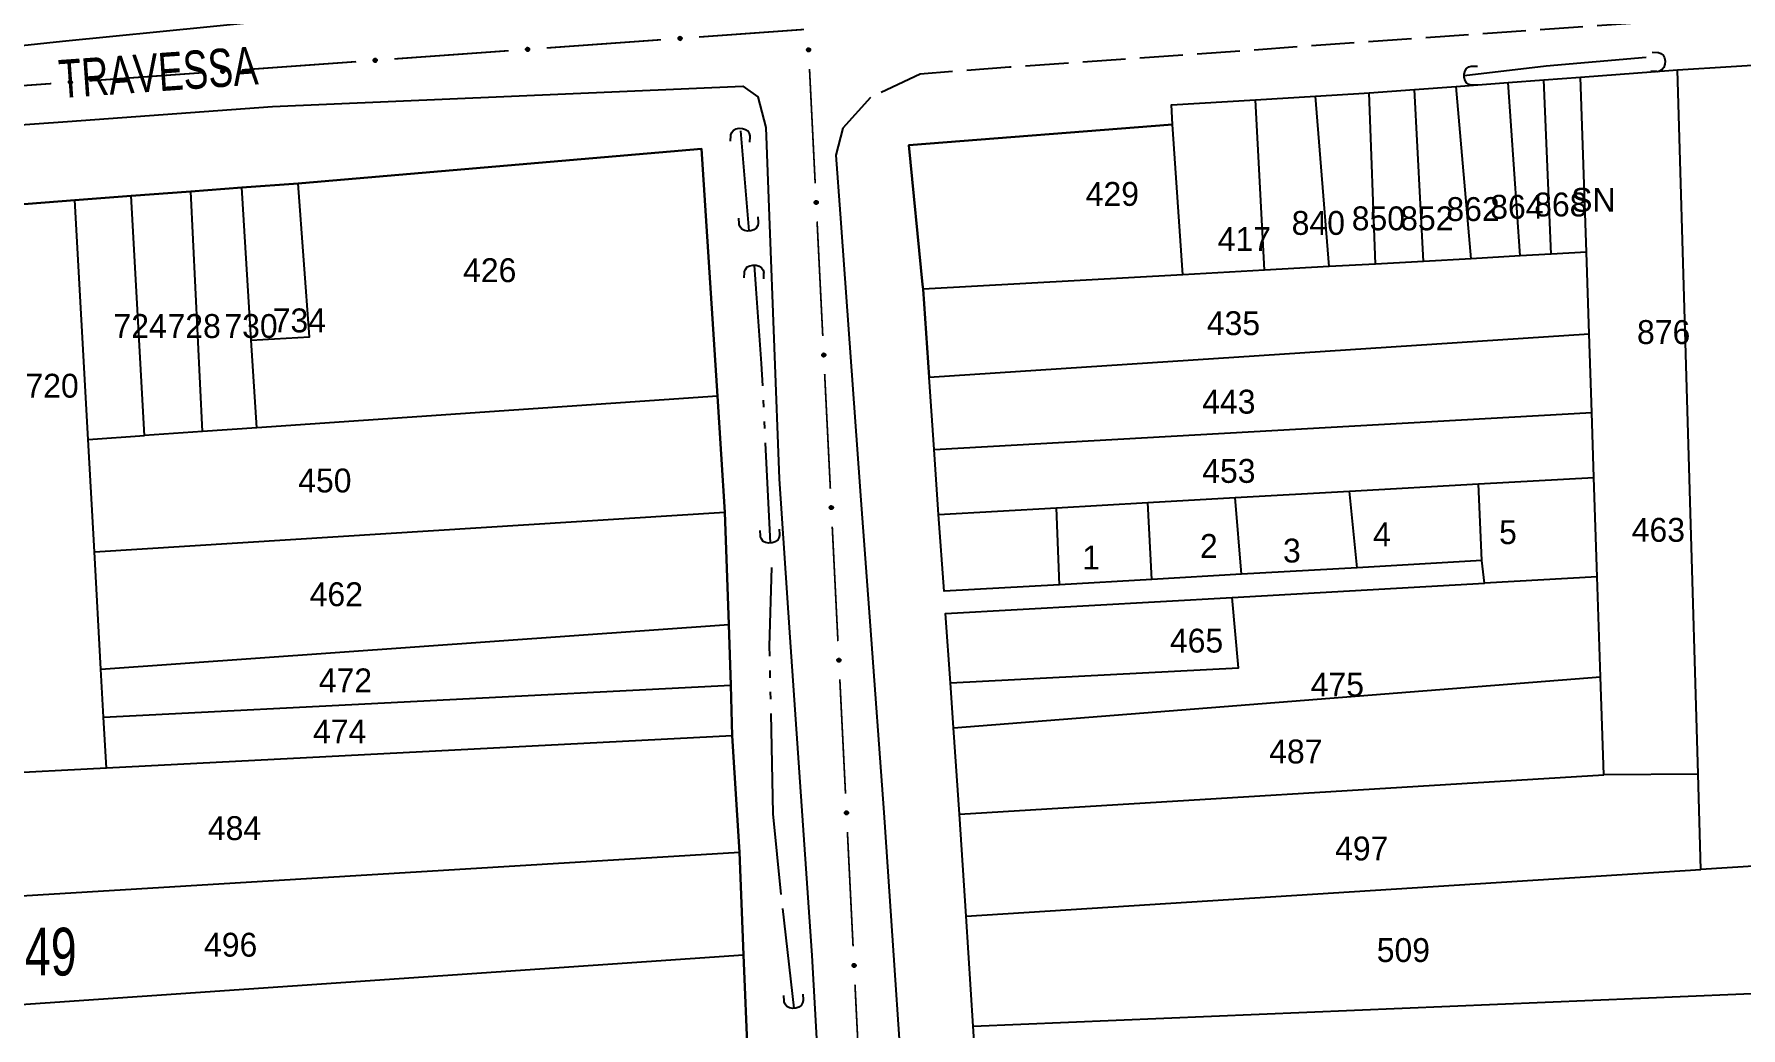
# Model space of a CAD drawing. Extents: x 201053 to 202535, y 4855063 to 4857394.
# Drawn here: x 201991.5 to 202170.2, y 4856616.6 to 4856720.6 of the extents above; entities that cross this region are included whole.
import ezdxf
from ezdxf.enums import TextEntityAlignment as Align

# ---------------------------------------------------------------- set-up
doc = ezdxf.new("R2010")
doc.units = 0
doc.header["$LTSCALE"] = 1.5
doc.header["$MEASUREMENT"] = 0
doc.linetypes.add('TRACO_05', pattern=[11, 7, -1, 0.5, -1, 0.5, -1])
doc.linetypes.add('TRACO_11', pattern=[8, 3, -1, 3, -1])
for name, color, linetype in [('CD_MALHA_LOTES', 7, 'CONTINUOUS'), ('CD_TXT_QUADRA', 2, 'CONTINUOUS'), ('HD-VALAS-DRENOS', 170, 'CONTINUOUS'), ('RU-QUADRA', 210, 'CONTINUOUS'), ('SV-BUEIRO-VALA', 7, 'CONTINUOUS'), ('SV-EIXO-RUA-PAV', 20, 'CONTINUOUS'), ('SV-RUA-PAVIM', 7, 'CONTINUOUS'), ('SV-TXT-RUA-PAV', 7, 'CONTINUOUS'), ('Th_NmrPort', 7, 'CONTINUOUS')]:
    doc.layers.add(name, color=color, linetype=linetype)
doc.styles.add('ARIAL', font='ARIAL.SHX')

# ---------------------------------------------------------------- blocks, each defined once
blk = doc.blocks.new('COD120', base_point=(202246.23, 4857300.32))
at = {"layer": 'SV-BUEIRO-VALA'}
blk.add_lwpolyline([(202245.23, 4857298.92), (202245.23, 4857299.503333), (202245.23, 4857299.590833), (202245.313333, 4857299.824167), (202245.48, 4857300.086667), (202245.73, 4857300.2325), (202246.063333, 4857300.32), (202246.396667, 4857300.32), (202246.73, 4857300.2325), (202246.98, 4857300.086667), (202247.146667, 4857299.824167), (202247.23, 4857299.590833), (202247.23, 4857299.503333), (202247.23, 4857298.92)], dxfattribs=at)

msp = doc.modelspace()

# ---------------------------------------------------------------- linework, layer by layer
at = {"layer": 'CD_MALHA_LOTES', "linetype": 'Continuous', "flags": 128}
for points in [[(202163.54, 4856716.87), (202174.76, 4856717.57)], [(202145.8, 4856715.55), (202149.54, 4856715.83)], [(202149.54, 4856715.83), (202153.38, 4856716.12)], [(202150.3, 4856697.58), (202149.54, 4856715.83)], [(202153.38, 4856716.12), (202163.06, 4856716.84), (202163.54, 4856716.87)], [(202153.99, 4856697.79), (202153.38, 4856716.12)], [(202165.68, 4856643.14), (202163.54, 4856716.87)], [(202119.33, 4856713.74), (202125.63, 4856714.12)], [(202125.63, 4856714.12), (202130.73, 4856714.43), (202131.26, 4856714.47)], [(202127.07, 4856696.28), (202125.63, 4856714.12)], [(202131.26, 4856714.47), (202135.98, 4856714.82)], [(202131.92, 4856696.55), (202131.26, 4856714.47)], [(202135.98, 4856714.82), (202140.34, 4856715.15)], [(202136.93, 4856696.83), (202135.98, 4856714.82)], [(202140.34, 4856715.15), (202145.8, 4856715.55)], [(202141.91, 4856697.11), (202140.34, 4856715.15)], [(202147.05, 4856697.4), (202145.8, 4856715.55)], [(202110.66, 4856711.16), (202110.54, 4856713.22), (202119.33, 4856713.74)], [(202120.3, 4856695.91), (202119.33, 4856713.74)], [(202110.66, 4856711.16), (202083.04, 4856708.99), (202084.49, 4856694.42), (202084.53, 4856693.91)], [(202111.72, 4856695.43), (202110.66, 4856711.16)], [(202019.1, 4856705), (202019.5, 4856705.03), (202061.35, 4856708.61), (202063, 4856682.7)], [(202013.21, 4856704.55), (202019.1, 4856705)], [(202014.2, 4856688.59), (202020.31, 4856688.93), (202019.1, 4856705)], [(201983.67, 4856702.31), (201995.74, 4856703.23)], [(201995.74, 4856703.23), (202001.64, 4856703.68)], [(201997.13, 4856678.18), (201995.74, 4856703.23)], [(202001.64, 4856703.68), (202007.87, 4856704.15)], [(202003.02, 4856678.58), (202001.64, 4856703.68)], [(202007.87, 4856704.15), (202013.21, 4856704.55)], [(202009.1, 4856679), (202007.87, 4856704.15)], [(202014.2, 4856688.59), (202013.21, 4856704.55)], [(202153.99, 4856697.79), (202150.3, 4856697.58)], [(202154.27, 4856689.23), (202153.99, 4856697.79)], [(202127.07, 4856696.28), (202120.3, 4856695.91)], [(202131.92, 4856696.55), (202127.07, 4856696.28)], [(202136.93, 4856696.83), (202131.92, 4856696.55)], [(202141.91, 4856697.11), (202136.93, 4856696.83)], [(202147.05, 4856697.4), (202141.91, 4856697.11)], [(202150.3, 4856697.58), (202147.05, 4856697.4)], [(202111.72, 4856695.43), (202084.53, 4856693.91)], [(202120.3, 4856695.91), (202111.72, 4856695.43)], [(202084.53, 4856693.91), (202085.17, 4856684.7)], [(202085.17, 4856684.7), (202154.27, 4856689.23)], [(202154.55, 4856681), (202154.27, 4856689.23)], [(202014.77, 4856679.39), (202014.2, 4856688.59)], [(202085.7, 4856677.12), (202085.17, 4856684.7)], [(202063, 4856682.7), (202014.77, 4856679.39)], [(202063, 4856682.7), (202063.78, 4856670.58)], [(202085.7, 4856677.12), (202154.55, 4856681)], [(202154.77, 4856674.21), (202154.55, 4856681)], [(201997.13, 4856678.18), (202003.02, 4856678.58)], [(201997.78, 4856666.42), (201997.13, 4856678.18)], [(202009.1, 4856679), (202003.02, 4856678.58)], [(202014.77, 4856679.39), (202009.1, 4856679)], [(202086.17, 4856670.33), (202085.7, 4856677.12)], [(202117.23, 4856672.09), (202129.2, 4856672.77)], [(202129.2, 4856672.77), (202142.7, 4856673.53)], [(202129.98, 4856664.75), (202129.2, 4856672.77)], [(202142.7, 4856673.53), (202154.77, 4856674.21)], [(202143.05, 4856665.5), (202142.7, 4856673.53)], [(202155.12, 4856663.8), (202154.77, 4856674.21)], [(202086.17, 4856670.33), (202098.51, 4856671.03)], [(202098.51, 4856671.03), (202108.06, 4856671.57)], [(202098.83, 4856662.97), (202098.51, 4856671.03)], [(202108.06, 4856671.57), (202117.23, 4856672.09)], [(202108.49, 4856663.52), (202108.06, 4856671.57)], [(202117.86, 4856664.06), (202117.23, 4856672.09)], [(201997.78, 4856666.42), (202063.78, 4856670.58)], [(202063.78, 4856670.58), (202064.21, 4856658.79)], [(202086.73, 4856662.28), (202086.17, 4856670.33)], [(201998.46, 4856654.13), (201997.78, 4856666.42)], [(202117.86, 4856664.06), (202108.49, 4856663.52)], [(202129.98, 4856664.75), (202117.86, 4856664.06)], [(202143.05, 4856665.5), (202129.98, 4856664.75)], [(202143.33, 4856663.13), (202143.05, 4856665.5)], [(202155.12, 4856663.8), (202143.33, 4856663.13)], [(202155.46, 4856653.31), (202155.12, 4856663.8)], [(202098.83, 4856662.97), (202086.73, 4856662.28)], [(202108.49, 4856663.52), (202098.83, 4856662.97)], [(202116.9, 4856661.64), (202143.33, 4856663.13)], [(202086.89, 4856659.94), (202116.9, 4856661.64)], [(202087.4, 4856652.68), (202117.55, 4856654.28), (202116.9, 4856661.64)], [(201998.46, 4856654.13), (202064.21, 4856658.79)], [(202064.21, 4856658.79), (202064.42, 4856652.44)], [(202087.4, 4856652.68), (202086.89, 4856659.94)], [(201998.74, 4856649.09), (201998.46, 4856654.13)], [(202087.73, 4856648), (202155.46, 4856653.31)], [(202155.8, 4856643.06), (202155.46, 4856653.31)], [(201998.74, 4856649.09), (202064.42, 4856652.44)], [(202064.42, 4856652.44), (202064.54, 4856647.16)], [(202087.73, 4856648), (202087.4, 4856652.68)], [(201999.03, 4856643.77), (201998.74, 4856649.09)], [(202088.36, 4856638.93), (202087.73, 4856648)], [(202064.54, 4856647.16), (201999.03, 4856643.77)], [(202064.54, 4856647.16), (202065.31, 4856634.95)], [(201999.03, 4856643.77), (201986.89, 4856643.14)], [(202088.36, 4856638.93), (202155.8, 4856643.06)], [(202165.68, 4856643.14), (202155.8, 4856643.06)], [(202165.97, 4856633.14), (202165.68, 4856643.14)], [(202089.04, 4856628.26), (202088.36, 4856638.93)], [(201966, 4856628.92), (202065.31, 4856634.95)], [(202065.31, 4856634.95), (202065.74, 4856624.2)], [(202188.62, 4856634.58), (202165.97, 4856633.14)], [(202089.04, 4856628.26), (202165.97, 4856633.14)], [(202089.78, 4856616.75), (202089.04, 4856628.26)], [(201966.68, 4856617.42), (202065.74, 4856624.2)], [(202065.74, 4856624.2), (202066.2, 4856613.25)], [(202089.78, 4856616.75), (202189.61, 4856620.95)], [(202090.54, 4856604.79), (202089.78, 4856616.75)]]:
    msp.add_lwpolyline(points, dxfattribs=at)
at = {"layer": 'HD-VALAS-DRENOS', "linetype": 'TRACO_05'}
for points in [[(202141.2, 4856716.28, 4.04), (202149.78, 4856717.3, 4.04), (202161.59, 4856718.31, 4.06)], [(202066.34, 4856700.02, 7.52), (202065.45, 4856710.76, 6.36)], [(202068.56, 4856667.33, 8.89), (202067.63, 4856686.15, 8.81), (202067.05, 4856693.94, 8.35), (202066.89, 4856696.44, 7.52)], [(202071.05, 4856618.62, 10.98), (202069.68, 4856630.52, 10.98), (202068.85, 4856638.99, 10.16), (202068.46, 4856656.53, 8.9), (202068.69, 4856664.77, 8.9)]]:
    msp.add_polyline3d(points, dxfattribs=at)
at = {"layer": 'RU-QUADRA', "linetype": 'Continuous', "flags": 128}
for points in [[(202090.54, 4856604.79), (202089.78, 4856616.75), (202089.04, 4856628.26), (202088.36, 4856638.93), (202087.73, 4856648), (202087.4, 4856652.68), (202086.89, 4856659.94), (202116.9, 4856661.64), (202143.33, 4856663.13), (202143.05, 4856665.5), (202129.98, 4856664.75), (202117.86, 4856664.06), (202108.49, 4856663.52), (202098.83, 4856662.97), (202086.73, 4856662.28), (202086.17, 4856670.33), (202085.7, 4856677.12), (202085.17, 4856684.7), (202084.53, 4856693.91), (202084.49, 4856694.42), (202083.04, 4856708.99), (202110.66, 4856711.16), (202110.54, 4856713.22), (202119.33, 4856713.74), (202125.63, 4856714.12), (202130.73, 4856714.43), (202131.26, 4856714.47), (202135.98, 4856714.82), (202140.34, 4856715.15), (202145.8, 4856715.55), (202149.54, 4856715.83), (202153.38, 4856716.12), (202163.06, 4856716.84), (202163.54, 4856716.87), (202174.76, 4856717.57)], [(202066.2, 4856613.25), (202065.74, 4856624.2), (202065.31, 4856634.95), (202064.54, 4856647.16), (202064.42, 4856652.44), (202064.21, 4856658.79), (202063.78, 4856670.58), (202063, 4856682.7), (202061.35, 4856708.61), (202019.5, 4856705.03), (202019.1, 4856705), (202013.21, 4856704.55), (202007.87, 4856704.15), (202001.64, 4856703.68), (201995.74, 4856703.23), (201983.67, 4856702.31)]]:
    msp.add_lwpolyline(points, dxfattribs=at)
at = {"layer": 'SV-EIXO-RUA-PAV', "const_width": 0.18}
for points in [[(202061.087876, 4856720.323494), (202072.059533, 4856721.112636)], [(202045.129102, 4856719.175651), (202057.098183, 4856720.036534)], [(202013.211555, 4856716.879966), (202025.180635, 4856717.740848)], [(202029.170329, 4856718.027809), (202041.139409, 4856718.888691)], [(201997.252781, 4856715.732123), (202009.221861, 4856716.593005)], [(202072.646392, 4856716.984229), (202073.241626, 4856704.999)], [(201987.63, 4856715.04), (201993.263088, 4856715.445163)], [(202073.440037, 4856701.003924), (202074.035271, 4856689.018696)], [(202074.233682, 4856685.02362), (202074.828916, 4856673.038392)], [(202075.027327, 4856669.043316), (202075.622561, 4856657.058087)], [(202075.820972, 4856653.063011), (202076.416206, 4856641.077783)], [(202076.614618, 4856637.082707), (202077.209851, 4856625.097479)], [(202077.408263, 4856621.102402), (202078.003497, 4856609.117174)]]:
    msp.add_lwpolyline(points, dxfattribs=at)
at = {"layer": 'SV-EIXO-RUA-PAV'}
for points in [[(202042.983048, 4856719.13166), (202043.014534, 4856719.169086), (202043.049248, 4856719.194812), (202043.084377, 4856719.207936), (202043.118444, 4856719.211439), (202043.153699, 4856719.211098), (202043.189168, 4856719.202911), (202043.226521, 4856719.185105), (202043.264286, 4856719.153783), (202043.288303, 4856719.11649), (202043.303012, 4856719.082739), (202043.30871, 4856719.047426), (202043.307804, 4856719.013183), (202043.298082, 4856718.976621), (202043.279668, 4856718.938943), (202043.247254, 4856718.901732), (202043.213048, 4856718.876744), (202043.178737, 4856718.864942), (202043.1432, 4856718.859438), (202043.107211, 4856718.860218), (202043.072441, 4856718.868455), (202043.034538, 4856718.887064), (202042.998234, 4856718.919543), (202042.972922, 4856718.953375), (202042.960642, 4856718.987511), (202042.956011, 4856719.02262), (202042.955924, 4856719.057985), (202042.962669, 4856719.093981), (202042.983048, 4856719.13166)], [(202058.941822, 4856720.279503), (202058.973308, 4856720.316928), (202059.008022, 4856720.342655), (202059.043151, 4856720.355779), (202059.077217, 4856720.359282), (202059.112473, 4856720.35894), (202059.147941, 4856720.350754), (202059.185295, 4856720.332948), (202059.223059, 4856720.301626), (202059.247077, 4856720.264333), (202059.261786, 4856720.230581), (202059.267484, 4856720.195269), (202059.266578, 4856720.161026), (202059.256856, 4856720.124464), (202059.238442, 4856720.086786), (202059.206028, 4856720.049575), (202059.171822, 4856720.024587), (202059.13751, 4856720.012785), (202059.101974, 4856720.007281), (202059.065985, 4856720.008061), (202059.031214, 4856720.016298), (202058.993312, 4856720.034907), (202058.957008, 4856720.067386), (202058.931696, 4856720.101217), (202058.919415, 4856720.135354), (202058.914785, 4856720.170462), (202058.914697, 4856720.205827), (202058.921442, 4856720.241824), (202058.941822, 4856720.279503)], [(202027.024274, 4856717.983818), (202027.055761, 4856718.021243), (202027.090474, 4856718.04697), (202027.125603, 4856718.060094), (202027.15967, 4856718.063596), (202027.194925, 4856718.063255), (202027.230394, 4856718.055068), (202027.267748, 4856718.037262), (202027.305512, 4856718.005941), (202027.329529, 4856717.968648), (202027.344238, 4856717.934896), (202027.349936, 4856717.899584), (202027.349031, 4856717.86534), (202027.339309, 4856717.828779), (202027.320894, 4856717.791101), (202027.28848, 4856717.753889), (202027.254275, 4856717.728901), (202027.219963, 4856717.717099), (202027.184426, 4856717.711596), (202027.148438, 4856717.712376), (202027.113667, 4856717.720613), (202027.075764, 4856717.739221), (202027.039461, 4856717.771701), (202027.014149, 4856717.805532), (202027.001868, 4856717.839669), (202026.997237, 4856717.874777), (202026.99715, 4856717.910142), (202027.003895, 4856717.946139), (202027.024274, 4856717.983818)], [(202072.650004, 4856719.130731), (202072.686722, 4856719.098422), (202072.711673, 4856719.063146), (202072.724014, 4856719.027735), (202072.726761, 4856718.993599), (202072.725638, 4856718.95836), (202072.716666, 4856718.923082), (202072.698036, 4856718.886132), (202072.665885, 4856718.849072), (202072.628069, 4856718.825887), (202072.593999, 4856718.81193), (202072.558569, 4856718.807017), (202072.524354, 4856718.808682), (202072.488017, 4856718.819212), (202072.450757, 4856718.838458), (202072.414273, 4856718.871689), (202072.39005, 4856718.90644), (202072.379012, 4856718.941005), (202072.374298, 4856718.976655), (202072.375876, 4856719.012618), (202072.384882, 4856719.047197), (202072.404326, 4856719.084678), (202072.437603, 4856719.120252), (202072.471987, 4856719.144808), (202072.506388, 4856719.156328), (202072.54159, 4856719.160179), (202072.576948, 4856719.159482), (202072.612787, 4856719.151941), (202072.650004, 4856719.130731)], [(201995.106727, 4856715.688132), (201995.138213, 4856715.725557), (201995.172927, 4856715.751284), (201995.208056, 4856715.764408), (201995.242123, 4856715.767911), (201995.277378, 4856715.767569), (201995.312847, 4856715.759383), (201995.3502, 4856715.741577), (201995.387965, 4856715.710255), (201995.411982, 4856715.672962), (201995.426691, 4856715.63921), (201995.432389, 4856715.603898), (201995.431483, 4856715.569655), (201995.421761, 4856715.533093), (201995.403347, 4856715.495415), (201995.370933, 4856715.458204), (201995.336727, 4856715.433216), (201995.302416, 4856715.421414), (201995.266879, 4856715.41591), (201995.23089, 4856715.41669), (201995.19612, 4856715.424927), (201995.158217, 4856715.443536), (201995.121913, 4856715.476015), (201995.096601, 4856715.509846), (201995.084321, 4856715.543983), (201995.07969, 4856715.579092), (201995.079603, 4856715.614456), (201995.086348, 4856715.650453), (201995.106727, 4856715.688132)], [(202011.065501, 4856716.835975), (202011.096987, 4856716.8734), (202011.131701, 4856716.899127), (202011.16683, 4856716.912251), (202011.200896, 4856716.915754), (202011.236152, 4856716.915412), (202011.27162, 4856716.907226), (202011.308974, 4856716.889419), (202011.346738, 4856716.858098), (202011.370756, 4856716.820805), (202011.385465, 4856716.787053), (202011.391163, 4856716.751741), (202011.390257, 4856716.717498), (202011.380535, 4856716.680936), (202011.362121, 4856716.643258), (202011.329707, 4856716.606047), (202011.295501, 4856716.581058), (202011.261189, 4856716.569256), (202011.225653, 4856716.563753), (202011.189664, 4856716.564533), (202011.154893, 4856716.57277), (202011.116991, 4856716.591379), (202011.080687, 4856716.623858), (202011.055375, 4856716.657689), (202011.043094, 4856716.691826), (202011.038464, 4856716.726934), (202011.038376, 4856716.762299), (202011.045121, 4856716.798296), (202011.065501, 4856716.835975)], [(202073.44365, 4856703.150426), (202073.480367, 4856703.118118), (202073.505318, 4856703.082842), (202073.51766, 4856703.047431), (202073.520406, 4856703.013295), (202073.519283, 4856702.978056), (202073.510312, 4856702.942777), (202073.491681, 4856702.905828), (202073.45953, 4856702.868767), (202073.421714, 4856702.845583), (202073.387644, 4856702.831626), (202073.352214, 4856702.826712), (202073.317999, 4856702.828377), (202073.281662, 4856702.838908), (202073.244402, 4856702.858153), (202073.207919, 4856702.891384), (202073.183695, 4856702.926136), (202073.172657, 4856702.960701), (202073.167943, 4856702.996351), (202073.169521, 4856703.032313), (202073.178527, 4856703.066893), (202073.197972, 4856703.104373), (202073.231248, 4856703.139948), (202073.265632, 4856703.164503), (202073.300033, 4856703.176024), (202073.335235, 4856703.179875), (202073.370593, 4856703.179178), (202073.406432, 4856703.171636), (202073.44365, 4856703.150426)], [(202074.237295, 4856687.170122), (202074.274012, 4856687.137813), (202074.298963, 4856687.102538), (202074.311305, 4856687.067126), (202074.314051, 4856687.03299), (202074.312928, 4856686.997751), (202074.303957, 4856686.962473), (202074.285327, 4856686.925523), (202074.253175, 4856686.888463), (202074.215359, 4856686.865279), (202074.181289, 4856686.851321), (202074.145859, 4856686.846408), (202074.111645, 4856686.848073), (202074.075307, 4856686.858603), (202074.038047, 4856686.877849), (202074.001564, 4856686.91108), (202073.97734, 4856686.945831), (202073.966302, 4856686.980396), (202073.961588, 4856687.016046), (202073.963166, 4856687.052009), (202073.972172, 4856687.086588), (202073.991617, 4856687.124069), (202074.024893, 4856687.159643), (202074.059277, 4856687.184199), (202074.093678, 4856687.19572), (202074.12888, 4856687.19957), (202074.164239, 4856687.198873), (202074.200077, 4856687.191332), (202074.237295, 4856687.170122)], [(202075.03094, 4856671.189818), (202075.067658, 4856671.157509), (202075.092608, 4856671.122233), (202075.10495, 4856671.086822), (202075.107696, 4856671.052686), (202075.106573, 4856671.017447), (202075.097602, 4856670.982169), (202075.078972, 4856670.945219), (202075.04682, 4856670.908159), (202075.009004, 4856670.884974), (202074.974934, 4856670.871017), (202074.939504, 4856670.866104), (202074.90529, 4856670.867768), (202074.868953, 4856670.878299), (202074.831692, 4856670.897545), (202074.795209, 4856670.930776), (202074.770985, 4856670.965527), (202074.759947, 4856671.000092), (202074.755233, 4856671.035742), (202074.756811, 4856671.071705), (202074.765817, 4856671.106284), (202074.785262, 4856671.143765), (202074.818538, 4856671.179339), (202074.852922, 4856671.203895), (202074.887323, 4856671.215415), (202074.922526, 4856671.219266), (202074.957884, 4856671.218569), (202074.993722, 4856671.211028), (202075.03094, 4856671.189818)], [(202075.824585, 4856655.209513), (202075.861303, 4856655.177205), (202075.886253, 4856655.141929), (202075.898595, 4856655.106517), (202075.901342, 4856655.072382), (202075.900218, 4856655.037143), (202075.891247, 4856655.001864), (202075.872617, 4856654.964915), (202075.840466, 4856654.927854), (202075.802649, 4856654.90467), (202075.768579, 4856654.890713), (202075.733149, 4856654.885799), (202075.698935, 4856654.887464), (202075.662598, 4856654.897995), (202075.625337, 4856654.91724), (202075.588854, 4856654.950471), (202075.56463, 4856654.985223), (202075.553592, 4856655.019788), (202075.548878, 4856655.055438), (202075.550456, 4856655.0914), (202075.559462, 4856655.125979), (202075.578907, 4856655.16346), (202075.612183, 4856655.199035), (202075.646568, 4856655.22359), (202075.680968, 4856655.235111), (202075.716171, 4856655.238962), (202075.751529, 4856655.238265), (202075.787367, 4856655.230723), (202075.824585, 4856655.209513)], [(202076.61823, 4856639.229209), (202076.654948, 4856639.1969), (202076.679898, 4856639.161625), (202076.69224, 4856639.126213), (202076.694987, 4856639.092077), (202076.693863, 4856639.056838), (202076.684892, 4856639.02156), (202076.666262, 4856638.98461), (202076.634111, 4856638.94755), (202076.596294, 4856638.924365), (202076.562224, 4856638.910408), (202076.526795, 4856638.905495), (202076.49258, 4856638.90716), (202076.456243, 4856638.91769), (202076.418982, 4856638.936936), (202076.382499, 4856638.970167), (202076.358275, 4856639.004918), (202076.347237, 4856639.039483), (202076.342523, 4856639.075133), (202076.344101, 4856639.111096), (202076.353107, 4856639.145675), (202076.372552, 4856639.183156), (202076.405828, 4856639.21873), (202076.440213, 4856639.243286), (202076.474614, 4856639.254807), (202076.509816, 4856639.258657), (202076.545174, 4856639.25796), (202076.581012, 4856639.250419), (202076.61823, 4856639.229209)], [(202077.411875, 4856623.248904), (202077.448593, 4856623.216596), (202077.473543, 4856623.18132), (202077.485885, 4856623.145909), (202077.488632, 4856623.111773), (202077.487508, 4856623.076534), (202077.478537, 4856623.041255), (202077.459907, 4856623.004306), (202077.427756, 4856622.967245), (202077.389939, 4856622.944061), (202077.35587, 4856622.930104), (202077.32044, 4856622.925191), (202077.286225, 4856622.926855), (202077.249888, 4856622.937386), (202077.212627, 4856622.956631), (202077.176144, 4856622.989863), (202077.151921, 4856623.024614), (202077.140882, 4856623.059179), (202077.136168, 4856623.094829), (202077.137746, 4856623.130791), (202077.146752, 4856623.165371), (202077.166197, 4856623.202851), (202077.199473, 4856623.238426), (202077.233858, 4856623.262982), (202077.268259, 4856623.274502), (202077.303461, 4856623.278353), (202077.338819, 4856623.277656), (202077.374657, 4856623.270114), (202077.411875, 4856623.248904)]]:
    msp.add_lwpolyline(points, close=True, dxfattribs=at)
for points in [[(202042.983048, 4856719.13166), (202043.226521, 4856719.185105)], [(202043.001027, 4856719.151349), (202043.200498, 4856719.193057)], [(202043.014534, 4856719.169086), (202043.189168, 4856719.202911)], [(202043.03426, 4856719.183837), (202043.162674, 4856719.205385)], [(202043.049248, 4856719.194812), (202043.153699, 4856719.211098)], [(202058.914697, 4856720.205827), (202059.247077, 4856720.264333)], [(202058.914785, 4856720.170462), (202059.261786, 4856720.230581)], [(202058.91844, 4856720.189509), (202059.249341, 4856720.248879)], [(202058.919415, 4856720.135354), (202059.267484, 4856720.195269)], [(202058.919722, 4856720.152664), (202059.263068, 4856720.210193)], [(202058.921442, 4856720.241824), (202059.223059, 4856720.301626)], [(202058.922798, 4856720.224024), (202059.230464, 4856720.28309)], [(202058.929072, 4856720.117768), (202059.264057, 4856720.177431)], [(202058.931696, 4856720.101217), (202059.266578, 4856720.161026)], [(202058.9326, 4856720.25893), (202059.200797, 4856720.315158)], [(202058.941822, 4856720.279503), (202059.185295, 4856720.332948)], [(202058.946589, 4856720.083458), (202059.257075, 4856720.141359)], [(202058.957008, 4856720.067386), (202059.256856, 4856720.124464)], [(202058.959801, 4856720.299192), (202059.159272, 4856720.3409)], [(202058.973308, 4856720.316928), (202059.147941, 4856720.350754)], [(202058.97888, 4856720.052948), (202059.244649, 4856720.104896)], [(202058.993033, 4856720.331679), (202059.121448, 4856720.353228)], [(202058.993312, 4856720.034907), (202059.238442, 4856720.086786)], [(202059.008022, 4856720.342655), (202059.112473, 4856720.35894)], [(202059.017585, 4856720.028371), (202059.21453, 4856720.067161)], [(202059.031214, 4856720.016298), (202059.206028, 4856720.049575)], [(202059.052883, 4856720.013125), (202059.182561, 4856720.036132)], [(202059.065985, 4856720.008061), (202059.171822, 4856720.024587)], [(202026.99715, 4856717.910142), (202027.329529, 4856717.968648)], [(202026.997237, 4856717.874777), (202027.344238, 4856717.934896)], [(202027.000893, 4856717.893824), (202027.331794, 4856717.953193)], [(202027.001868, 4856717.839669), (202027.349936, 4856717.899584)], [(202027.002175, 4856717.856979), (202027.345521, 4856717.914507)], [(202027.003895, 4856717.946139), (202027.305512, 4856718.005941)], [(202027.00525, 4856717.928339), (202027.312917, 4856717.987405)], [(202027.011525, 4856717.822082), (202027.346509, 4856717.881745)], [(202027.014149, 4856717.805532), (202027.349031, 4856717.86534)], [(202027.015052, 4856717.963245), (202027.283249, 4856718.019472)], [(202027.024274, 4856717.983818), (202027.267748, 4856718.037262)], [(202027.029041, 4856717.787773), (202027.339528, 4856717.845674)], [(202027.039461, 4856717.771701), (202027.339309, 4856717.828779)], [(202027.042253, 4856718.003507), (202027.241725, 4856718.045215)], [(202027.055761, 4856718.021243), (202027.230394, 4856718.055068)], [(202027.061333, 4856717.757262), (202027.327102, 4856717.809211)], [(202027.075486, 4856718.035994), (202027.203901, 4856718.057543)], [(202027.075764, 4856717.739221), (202027.320894, 4856717.791101)], [(202027.090474, 4856718.04697), (202027.194925, 4856718.063255)], [(202027.100038, 4856717.732685), (202027.296983, 4856717.771475)], [(202027.113667, 4856717.720613), (202027.28848, 4856717.753889)], [(202027.135335, 4856717.717439), (202027.265013, 4856717.740447)], [(202027.148438, 4856717.712376), (202027.254275, 4856717.728901)], [(202042.955924, 4856719.057985), (202043.288303, 4856719.11649)], [(202042.956011, 4856719.02262), (202043.303012, 4856719.082739)], [(202042.959666, 4856719.041667), (202043.290568, 4856719.101036)], [(202042.960642, 4856718.987511), (202043.30871, 4856719.047426)], [(202042.960948, 4856719.004822), (202043.304295, 4856719.06235)], [(202042.962669, 4856719.093981), (202043.264286, 4856719.153783)], [(202042.964024, 4856719.076181), (202043.271691, 4856719.135248)], [(202042.970299, 4856718.969925), (202043.305283, 4856719.029588)], [(202042.972922, 4856718.953375), (202043.307804, 4856719.013183)], [(202042.973826, 4856719.111087), (202043.242023, 4856719.167315)], [(202042.987815, 4856718.935616), (202043.298301, 4856718.993517)], [(202042.998234, 4856718.919543), (202043.298082, 4856718.976621)], [(202043.020106, 4856718.905105), (202043.285875, 4856718.957054)], [(202043.034538, 4856718.887064), (202043.279668, 4856718.938943)], [(202043.058811, 4856718.880528), (202043.255756, 4856718.919318)], [(202043.072441, 4856718.868455), (202043.247254, 4856718.901732)], [(202043.094109, 4856718.865282), (202043.223787, 4856718.88829)], [(202043.107211, 4856718.860218), (202043.213048, 4856718.876744)], [(202072.375876, 4856719.012618), (202072.39005, 4856718.90644)], [(202072.381229, 4856719.025604), (202072.401355, 4856718.895448)], [(202072.384882, 4856719.047197), (202072.414273, 4856718.871689)], [(202072.397254, 4856719.060555), (202072.431667, 4856718.862798)], [(202072.404326, 4856719.084678), (202072.450757, 4856718.838458)], [(202072.422683, 4856719.098706), (202072.468725, 4856718.83185)], [(202072.437603, 4856719.120252), (202072.488017, 4856718.819212)], [(202072.453902, 4856719.130313), (202072.504903, 4856718.818619)], [(202072.471987, 4856719.144808), (202072.524354, 4856718.808682)], [(202072.488591, 4856719.147064), (202072.540811, 4856718.810838)], [(202072.506388, 4856719.156328), (202072.558569, 4856718.807017)], [(202072.523687, 4856719.155638), (202072.573587, 4856718.8111)], [(202072.54159, 4856719.160179), (202072.593999, 4856718.81193)], [(202072.560551, 4856719.156102), (202072.612568, 4856718.823966)], [(202072.576948, 4856719.159482), (202072.628069, 4856718.825887)], [(202072.594961, 4856719.15098), (202072.64719, 4856718.84208)], [(202072.612787, 4856719.151941), (202072.665885, 4856718.849072)], [(202072.629641, 4856719.140407), (202072.679907, 4856718.871028)], [(202072.650004, 4856719.130731), (202072.698036, 4856718.886132)], [(202072.66929, 4856719.112319), (202072.706564, 4856718.911972)], [(202072.686722, 4856719.098422), (202072.716666, 4856718.923082)], [(202072.701032, 4856719.078374), (202072.719728, 4856718.949514)], [(202072.711673, 4856719.063146), (202072.725638, 4856718.95836)], [(201995.079603, 4856715.614456), (201995.411982, 4856715.672962)], [(201995.07969, 4856715.579092), (201995.426691, 4856715.63921)], [(201995.083345, 4856715.598138), (201995.414247, 4856715.657508)], [(201995.084627, 4856715.561293), (201995.427974, 4856715.618822)], [(201995.086348, 4856715.650453), (201995.387965, 4856715.710255)], [(201995.087703, 4856715.632653), (201995.39537, 4856715.691719)], [(201995.097505, 4856715.667559), (201995.365702, 4856715.723787)], [(201995.106727, 4856715.688132), (201995.3502, 4856715.741577)], [(201995.124706, 4856715.707821), (201995.324177, 4856715.749529)], [(201995.138213, 4856715.725557), (201995.312847, 4856715.759383)], [(201995.157939, 4856715.740308), (201995.286353, 4856715.761857)], [(201995.172927, 4856715.751284), (201995.277378, 4856715.767569)], [(202011.038376, 4856716.762299), (202011.370756, 4856716.820805)], [(202011.038464, 4856716.726934), (202011.385465, 4856716.787053)], [(202011.042119, 4856716.745981), (202011.37302, 4856716.805351)], [(202011.043094, 4856716.691826), (202011.391163, 4856716.751741)], [(202011.043401, 4856716.709136), (202011.386747, 4856716.766665)], [(202011.045121, 4856716.798296), (202011.346738, 4856716.858098)], [(202011.046477, 4856716.780496), (202011.354143, 4856716.839562)], [(202011.052751, 4856716.674239), (202011.387736, 4856716.733903)], [(202011.055375, 4856716.657689), (202011.390257, 4856716.717498)], [(202011.056279, 4856716.815402), (202011.324476, 4856716.87163)], [(202011.065501, 4856716.835975), (202011.308974, 4856716.889419)], [(202011.070268, 4856716.63993), (202011.380754, 4856716.697831)], [(202011.080687, 4856716.623858), (202011.380535, 4856716.680936)], [(202011.08348, 4856716.855664), (202011.282951, 4856716.897372)], [(202011.096987, 4856716.8734), (202011.27162, 4856716.907226)], [(202011.102559, 4856716.60942), (202011.368328, 4856716.661368)], [(202011.116712, 4856716.888151), (202011.245127, 4856716.9097)], [(202011.116991, 4856716.591379), (202011.362121, 4856716.643258)], [(202011.131701, 4856716.899127), (202011.236152, 4856716.915412)], [(202011.141264, 4856716.584842), (202011.338209, 4856716.623633)], [(202011.154893, 4856716.57277), (202011.329707, 4856716.606047)], [(202011.176562, 4856716.569597), (202011.30624, 4856716.592604)], [(202011.189664, 4856716.564533), (202011.295501, 4856716.581058)], [(201995.084321, 4856715.543983), (201995.432389, 4856715.603898)], [(201995.093978, 4856715.526397), (201995.428962, 4856715.58606)], [(201995.096601, 4856715.509846), (201995.431483, 4856715.569655)], [(201995.111494, 4856715.492087), (201995.42198, 4856715.549988)], [(201995.121913, 4856715.476015), (201995.421761, 4856715.533093)], [(201995.143785, 4856715.461577), (201995.409554, 4856715.513525)], [(201995.158217, 4856715.443536), (201995.403347, 4856715.495415)], [(201995.18249, 4856715.437), (201995.379435, 4856715.47579)], [(201995.19612, 4856715.424927), (201995.370933, 4856715.458204)], [(201995.217788, 4856715.421754), (201995.347466, 4856715.444762)], [(201995.23089, 4856715.41669), (201995.336727, 4856715.433216)], [(202073.197972, 4856703.104373), (202073.244402, 4856702.858153)], [(202073.216328, 4856703.118401), (202073.26237, 4856702.851546)], [(202073.231248, 4856703.139948), (202073.281662, 4856702.838908)], [(202073.247547, 4856703.150008), (202073.298548, 4856702.838314)], [(202073.265632, 4856703.164503), (202073.317999, 4856702.828377)], [(202073.282237, 4856703.166759), (202073.334456, 4856702.830534)], [(202073.300033, 4856703.176024), (202073.352214, 4856702.826712)], [(202073.317332, 4856703.175333), (202073.367232, 4856702.830796)], [(202073.335235, 4856703.179875), (202073.387644, 4856702.831626)], [(202073.354197, 4856703.175798), (202073.406213, 4856702.843661)], [(202073.370593, 4856703.179178), (202073.421714, 4856702.845583)], [(202073.388606, 4856703.170676), (202073.440835, 4856702.861775)], [(202073.406432, 4856703.171636), (202073.45953, 4856702.868767)], [(202073.423286, 4856703.160102), (202073.473552, 4856702.890724)], [(202073.44365, 4856703.150426), (202073.491681, 4856702.905828)], [(202073.462935, 4856703.132015), (202073.500209, 4856702.931668)], [(202073.480367, 4856703.118118), (202073.510312, 4856702.942777)], [(202073.169521, 4856703.032313), (202073.183695, 4856702.926136)], [(202073.174874, 4856703.0453), (202073.195, 4856702.915144)], [(202073.178527, 4856703.066893), (202073.207919, 4856702.891384)], [(202073.190899, 4856703.080251), (202073.225312, 4856702.882494)], [(202073.494677, 4856703.09807), (202073.513373, 4856702.969209)], [(202073.505318, 4856703.082842), (202073.519283, 4856702.978056)], [(202073.963166, 4856687.052009), (202073.97734, 4856686.945831)], [(202073.968519, 4856687.064996), (202073.988645, 4856686.934839)], [(202073.972172, 4856687.086588), (202074.001564, 4856686.91108)], [(202073.984544, 4856687.099946), (202074.018957, 4856686.90219)], [(202073.991617, 4856687.124069), (202074.038047, 4856686.877849)], [(202074.009973, 4856687.138097), (202074.056015, 4856686.871241)], [(202074.024893, 4856687.159643), (202074.075307, 4856686.858603)], [(202074.041192, 4856687.169704), (202074.092194, 4856686.85801)], [(202074.059277, 4856687.184199), (202074.111645, 4856686.848073)], [(202074.075882, 4856687.186455), (202074.128101, 4856686.85023)], [(202074.093678, 4856687.19572), (202074.145859, 4856686.846408)], [(202074.110977, 4856687.195029), (202074.160877, 4856686.850491)], [(202074.12888, 4856687.19957), (202074.181289, 4856686.851321)], [(202074.147842, 4856687.195494), (202074.199858, 4856686.863357)], [(202074.164239, 4856687.198873), (202074.215359, 4856686.865279)], [(202074.182251, 4856687.190371), (202074.23448, 4856686.881471)], [(202074.200077, 4856687.191332), (202074.253175, 4856686.888463)], [(202074.216931, 4856687.179798), (202074.267197, 4856686.91042)], [(202074.237295, 4856687.170122), (202074.285327, 4856686.925523)], [(202074.25658, 4856687.151711), (202074.293854, 4856686.951364)], [(202074.274012, 4856687.137813), (202074.303957, 4856686.962473)], [(202074.288322, 4856687.117766), (202074.307018, 4856686.988905)], [(202074.298963, 4856687.102538), (202074.312928, 4856686.997751)], [(202074.756811, 4856671.071705), (202074.770985, 4856670.965527)], [(202074.762164, 4856671.084691), (202074.78229, 4856670.954535)], [(202074.765817, 4856671.106284), (202074.795209, 4856670.930776)], [(202074.778189, 4856671.119642), (202074.812602, 4856670.921885)], [(202074.785262, 4856671.143765), (202074.831692, 4856670.897545)], [(202074.803618, 4856671.157793), (202074.84966, 4856670.890937)], [(202074.818538, 4856671.179339), (202074.868953, 4856670.878299)], [(202074.834837, 4856671.1894), (202074.885839, 4856670.877705)], [(202074.852922, 4856671.203895), (202074.90529, 4856670.867768)], [(202074.869527, 4856671.206151), (202074.921746, 4856670.869925)], [(202074.887323, 4856671.215415), (202074.939504, 4856670.866104)], [(202074.904622, 4856671.214725), (202074.954522, 4856670.870187)], [(202074.922526, 4856671.219266), (202074.974934, 4856670.871017)], [(202074.941487, 4856671.215189), (202074.993503, 4856670.883053)], [(202074.957884, 4856671.218569), (202075.009004, 4856670.884974)], [(202074.975896, 4856671.210067), (202075.028125, 4856670.901166)], [(202074.993722, 4856671.211028), (202075.04682, 4856670.908159)], [(202075.010576, 4856671.199494), (202075.060842, 4856670.930115)], [(202075.03094, 4856671.189818), (202075.078972, 4856670.945219)], [(202075.050225, 4856671.171406), (202075.087499, 4856670.971059)], [(202075.067658, 4856671.157509), (202075.097602, 4856670.982169)], [(202075.081967, 4856671.137461), (202075.100663, 4856671.0086)], [(202075.092608, 4856671.122233), (202075.106573, 4856671.017447)], [(202075.550456, 4856655.0914), (202075.56463, 4856654.985223)], [(202075.555809, 4856655.104387), (202075.575935, 4856654.974231)], [(202075.559462, 4856655.125979), (202075.588854, 4856654.950471)], [(202075.571834, 4856655.139338), (202075.606247, 4856654.941581)], [(202075.578907, 4856655.16346), (202075.625337, 4856654.91724)], [(202075.597263, 4856655.177488), (202075.643305, 4856654.910633)], [(202075.612183, 4856655.199035), (202075.662598, 4856654.897995)], [(202075.628483, 4856655.209095), (202075.679484, 4856654.897401)], [(202075.646568, 4856655.22359), (202075.698935, 4856654.887464)], [(202075.663172, 4856655.225846), (202075.715392, 4856654.889621)], [(202075.680968, 4856655.235111), (202075.733149, 4856654.885799)], [(202075.698267, 4856655.23442), (202075.748167, 4856654.889883)], [(202075.716171, 4856655.238962), (202075.768579, 4856654.890713)], [(202075.735132, 4856655.234885), (202075.787148, 4856654.902748)], [(202075.751529, 4856655.238265), (202075.802649, 4856654.90467)], [(202075.769541, 4856655.229763), (202075.82177, 4856654.920862)], [(202075.787367, 4856655.230723), (202075.840466, 4856654.927854)], [(202075.804222, 4856655.219189), (202075.854487, 4856654.949811)], [(202075.824585, 4856655.209513), (202075.872617, 4856654.964915)], [(202075.84387, 4856655.191102), (202075.881144, 4856654.990755)], [(202075.861303, 4856655.177205), (202075.891247, 4856655.001864)], [(202075.875613, 4856655.157157), (202075.894308, 4856655.028296)], [(202075.886253, 4856655.141929), (202075.900218, 4856655.037143)], [(202076.344101, 4856639.111096), (202076.358275, 4856639.004918)], [(202076.349454, 4856639.124082), (202076.36958, 4856638.993926)], [(202076.353107, 4856639.145675), (202076.382499, 4856638.970167)], [(202076.365479, 4856639.159033), (202076.399892, 4856638.961277)], [(202076.372552, 4856639.183156), (202076.418982, 4856638.936936)], [(202076.390908, 4856639.197184), (202076.43695, 4856638.930328)], [(202076.405828, 4856639.21873), (202076.456243, 4856638.91769)], [(202076.422128, 4856639.228791), (202076.473129, 4856638.917097)], [(202076.440213, 4856639.243286), (202076.49258, 4856638.90716)], [(202076.456817, 4856639.245542), (202076.509037, 4856638.909317)], [(202076.474614, 4856639.254807), (202076.526795, 4856638.905495)], [(202076.491913, 4856639.254116), (202076.541813, 4856638.909578)], [(202076.509816, 4856639.258657), (202076.562224, 4856638.910408)], [(202076.528777, 4856639.25458), (202076.580794, 4856638.922444)], [(202076.545174, 4856639.25796), (202076.596294, 4856638.924365)], [(202076.563186, 4856639.249458), (202076.615415, 4856638.940558)], [(202076.581012, 4856639.250419), (202076.634111, 4856638.94755)], [(202076.597867, 4856639.238885), (202076.648133, 4856638.969507)], [(202076.61823, 4856639.229209), (202076.666262, 4856638.98461)], [(202076.637515, 4856639.210798), (202076.674789, 4856639.01045)], [(202076.654948, 4856639.1969), (202076.684892, 4856639.02156)], [(202076.669258, 4856639.176853), (202076.687953, 4856639.047992)], [(202076.679898, 4856639.161625), (202076.693863, 4856639.056838)], [(202077.137746, 4856623.130791), (202077.151921, 4856623.024614)], [(202077.143099, 4856623.143778), (202077.163225, 4856623.013622)], [(202077.146752, 4856623.165371), (202077.176144, 4856622.989863)], [(202077.159124, 4856623.178729), (202077.193537, 4856622.980972)], [(202077.166197, 4856623.202851), (202077.212627, 4856622.956631)], [(202077.184554, 4856623.216879), (202077.230596, 4856622.950024)], [(202077.199473, 4856623.238426), (202077.249888, 4856622.937386)], [(202077.215773, 4856623.248486), (202077.266774, 4856622.936792)], [(202077.233858, 4856623.262982), (202077.286225, 4856622.926855)], [(202077.250462, 4856623.265237), (202077.302682, 4856622.929012)], [(202077.268259, 4856623.274502), (202077.32044, 4856622.925191)], [(202077.285558, 4856623.273811), (202077.335458, 4856622.929274)], [(202077.303461, 4856623.278353), (202077.35587, 4856622.930104)], [(202077.322422, 4856623.274276), (202077.374439, 4856622.942139)], [(202077.338819, 4856623.277656), (202077.389939, 4856622.944061)], [(202077.356832, 4856623.269154), (202077.40906, 4856622.960253)], [(202077.374657, 4856623.270114), (202077.427756, 4856622.967245)], [(202077.391512, 4856623.258581), (202077.441778, 4856622.989202)], [(202077.411875, 4856623.248904), (202077.459907, 4856623.004306)], [(202077.43116, 4856623.230493), (202077.468435, 4856623.030146)], [(202077.448593, 4856623.216596), (202077.478537, 4856623.041255)], [(202077.462903, 4856623.196548), (202077.481598, 4856623.067687)], [(202077.473543, 4856623.18132), (202077.487508, 4856623.076534)]]:
    msp.add_lwpolyline(points, dxfattribs=at)
at = {"layer": 'SV-RUA-PAVIM', "linetype": 'Continuous'}
for points in [[(201850.1, 4856812.63, 3.49), (201850.93, 4856803.42, 3.49), (201853.08, 4856774.86, 5.21), (201857.02, 4856712.59, 5.86), (201857.36, 4856710.91, 5.75), (201858.29, 4856709.5, 5.75), (201861.72, 4856709.22, 5.75), (201896.42, 4856711.76, 3.81), (201926.92, 4856714.19, 3.81), (201984.24, 4856718.82, 5.57), (201994.42, 4856719.9, 5.57), (202009.91, 4856721.42, 5.82), (202066.34, 4856727.11, 5.72)], [(201867.62, 4856539.92, 8.66), (201862.46, 4856625.63, 8.66), (201858.61, 4856694.88, 6), (201859.66, 4856697.57, 6), (201862.47, 4856698.35, 5.82), (201896.86, 4856702.6, 4.06), (201928.19, 4856705.98, 4.5), (201976.65, 4856710.18, 5.35), (201994.97, 4856711.49, 5.35), (202016.42, 4856713.06, 6.15), (202065.66, 4856715.17, 6.78), (202067.25, 4856714.07, 6.83), (202068.08, 4856710.83, 7.25), (202068.44, 4856701.58, 7.25), (202069.47, 4856674.07, 9.71), (202070.55, 4856657.97, 9.71), (202072.88, 4856624.13, 10.87), (202075.03, 4856586.28, 11.86)], [(202076.13, 4856710.78, 6.94), (202075.42, 4856707.95, 7.32), (202075.84, 4856701.81, 7.32), (202078.03, 4856671.84, 10.01), (202079.01, 4856658.65, 10.01), (202080.43, 4856639.11, 10.45), (202083.1, 4856599.38, 11.16), (202086.07, 4856559.37, 12.28), (202086.42, 4856553.72, 12.28), (202089.57, 4856509.51, 12.83), (202090.77, 4856507.47, 12.83), (202102.55, 4856508.23, 12.8), (202189.01, 4856513.91, 11.94), (202293.42, 4856519.96, 10.55), (202297.19, 4856521.08, 10.33)]]:
    msp.add_polyline3d(points, dxfattribs=at)
at = {"layer": 'SV-RUA-PAVIM', "linetype": 'TRACO_11'}
msp.add_polyline3d([(202297.19, 4856521.08, 10.33), (202298.37, 4856523.07, 10.33), (202298.69, 4856524.7, 9.96), (202297.1, 4856558.64, 9.96), (202297.23, 4856562.99, 7.88), (202295.14, 4856593.1, 6.47), (202293.97, 4856610.89, 6.47), (202289.49, 4856676.26, 4.86), (202288.6, 4856690.2, 3.62), (202285.9, 4856726.68, 3.03), (202285.27, 4856729.13, 3.42), (202283.88, 4856730.01, 3.41), (202257.91, 4856728.31, 3.64), (202224.27, 4856725.62, 3.68), (202175.33, 4856722.82, 3.66), (202159.61, 4856721.82, 4.99), (202093.59, 4856717.15, 4.99), (202084.23, 4856716.44, 6.47), (202079.04, 4856714, 6.79), (202076.13, 4856710.78, 6.94)], dxfattribs=at)

# ---------------------------------------------------------------- block references
at = {"layer": 'SV-BUEIRO-VALA'}
for p, rotation in [((202162.21, 4856717.64, 4.04), 266), ((202141.2, 4856716.28, 4.04), 90), ((202065.45, 4856710.76, 11.78), 357), ((202066.34, 4856700.02, 11.78), 184), ((202066.89, 4856696.44, 11.78), 357), ((202068.56, 4856667.33, 11.78), 184), ((202071.05, 4856618.62, 11.78), 184)]:
    msp.add_blockref('COD120', p, dxfattribs=dict(at, rotation=rotation))

# ---------------------------------------------------------------- texts
at = {"layer": 'CD_TXT_QUADRA', "style": 'ARIAL', "width": 0.7}
msp.add_text('318812449', height=5, dxfattribs=at).set_placement((201971.45, 4856622.05))
at = {"layer": 'SV-TXT-RUA-PAV', "style": 'ARIAL', "width": 0.7}
msp.add_text('TRAVESSA', height=4, rotation=4, dxfattribs=at).set_placement((201994.188669, 4856713.91366))
at = {"layer": 'Th_NmrPort', "color": 1}
for s, p in [('429', (202101.568559, 4856703.892248)), ('862', (202139.330485, 4856702.303478)), ('864', (202143.920485, 4856702.543478)), ('868', (202148.520485, 4856702.783478)), ('SN', (202152.390485, 4856703.273478)), ('840', (202123.130485, 4856700.853478)), ('850', (202129.420485, 4856701.333478)), ('852', (202134.490485, 4856701.333478)), ('417', (202115.390485, 4856699.163478)), ('426', (202036.374146, 4856695.903061)), ('724', (201999.77344, 4856690.057437)), ('728', (202005.43344, 4856690.057437)), ('730', (202011.38344, 4856690.057437)), ('734', (202016.44344, 4856690.647437)), ('435', (202114.24516, 4856690.355971)), ('876', (202159.288137, 4856689.425692)), ('720', (201990.55344, 4856683.807437)), ('443', (202113.76516, 4856682.135971)), ('450', (202019.114146, 4856673.883061)), ('453', (202113.76516, 4856674.885971)), ('4', (202131.65516, 4856668.235971)), ('5', (202144.848559, 4856668.472248)), ('463', (202158.73516, 4856668.715971)), ('2', (202113.52516, 4856667.025971)), ('3', (202122.22516, 4856666.545971)), ('1', (202101.19516, 4856665.815971)), ('462', (202020.314146, 4856661.973061)), ('465', (202110.38516, 4856657.115971)), ('472', (202021.266522, 4856652.950485)), ('475', (202125.12516, 4856652.515971)), ('474', (202020.666522, 4856647.600485)), ('487', (202120.77516, 4856645.505971)), ('484', (202009.656522, 4856637.480485)), ('497', (202127.678559, 4856635.352248)), ('496', (202009.250116, 4856625.273044)), ('509', (202132.038559, 4856624.712248))]:
    msp.add_text(s, height=2.5, dxfattribs=at).set_placement(p, align=Align.MIDDLE_LEFT)

doc.saveas('drawing.dxf')
